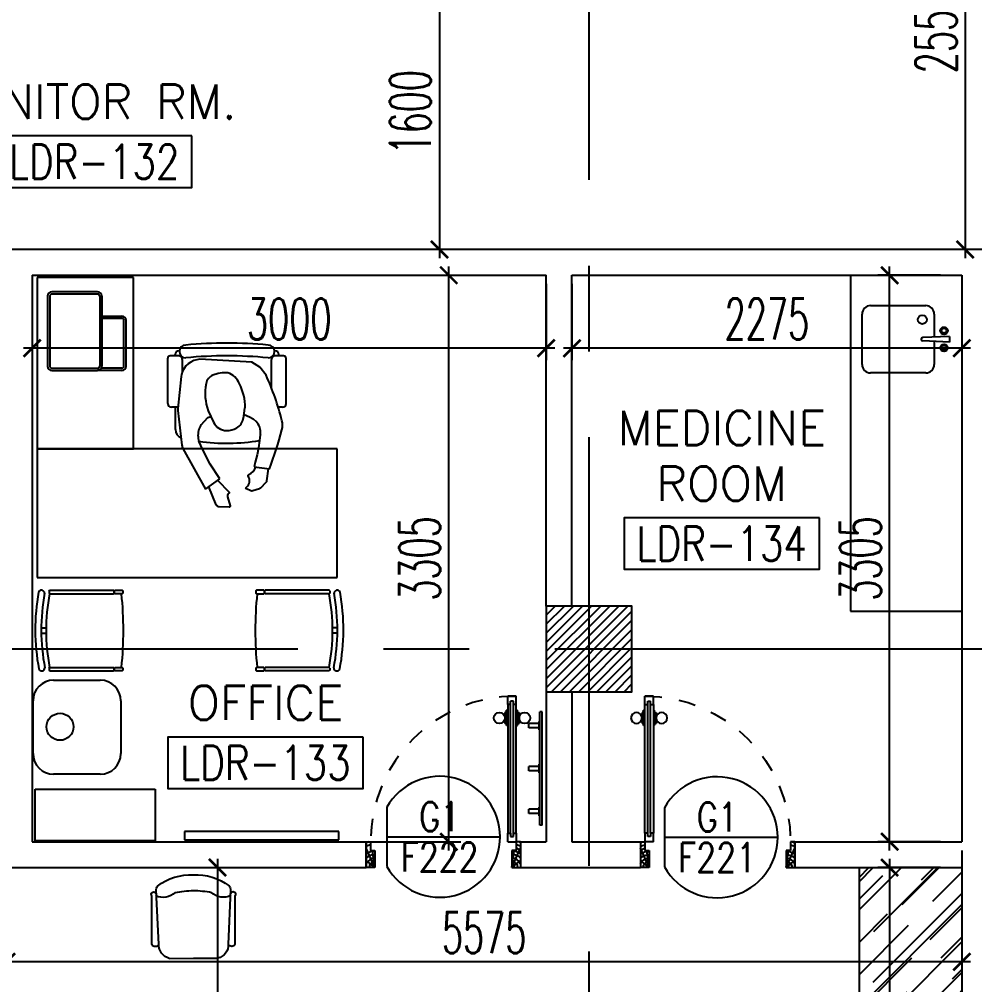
# Model space of a CAD drawing. Extents: x 275967.8 to 276060, y 57291.9 to 57371.4.
# Drawn here: x 275989.41 to 275994.99, y 57311.2 to 57316.84 of the extents above; entities that cross this region are included whole.
import ezdxf
from ezdxf.enums import TextEntityAlignment as Align

# ---------------------------------------------------------------- set-up
doc = ezdxf.new("R2010")
doc.units = 0
doc.header["$MEASUREMENT"] = 0
doc.header["$PDMODE"] = 34
doc.linetypes.add('CENTERX2', pattern=[4, 2.5, -0.5, 0.5, -0.5])
doc.linetypes.add('HIDDEN', pattern=[0.375, 0.25, -0.125])
doc.layers.get('0').update_dxf_attribs({"linetype": 'CONTINUOUS'})
doc.layers.get('DEFPOINTS').update_dxf_attribs({"linetype": 'CONTINUOUS'})
for name, color, linetype in [('AXES', 11, 'CENTERX2'), ('COL', 5, 'CONTINUOUS'), ('COUNTER', 7, 'CONTINUOUS'), ('DIM', 4, 'CONTINUOUS'), ('DOOR', 7, 'CONTINUOUS'), ('DOOR-CR', 2, 'CONTINUOUS'), ('DOOR-NO', 3, 'CONTINUOUS'), ('HAT', 8, 'CONTINUOUS'), ('ME-FIX', 3, 'CONTINUOUS'), ('NON-MEDICAL', 3, 'CONTINUOUS'), ('RM-BOX', 4, 'CONTINUOUS'), ('RM-NAME', 2, 'CONTINUOUS'), ('RM-NO', 2, 'CONTINUOUS'), ('WALL', 2, 'CONTINUOUS')]:
    doc.layers.add(name, color=color, linetype=linetype)
doc.styles.add('ROMANS', font='ROMANS.shx', dxfattribs={"width": 0.6})
doc.dimstyles.new('STANDARD in', dxfattribs={"dimtxt": 0.24, "dimasz": 0.1, "dimexe": 0.07, "dimexo": 0.05, "dimgap": 0.05, "dimtad": 1, "dimdec": 0, "dimlfac": 1000, "dimzin": 0, "dimdsep": 46, "dimtxsty": 'ROMANS', "dimblk": 'ARCHTICK', "dimcen": 0.05, "dimdle": 0.05, "dimclrd": 4, "dimclre": 4, "dimclrt": 2, "dimadec": 0, "dimazin": 0, "dimtfac": 1, "dimtdec": 0, "dimtmove": 2, "dimatfit": 3, "dimfxl": 0, "dimtolj": 1, "dimtzin": 0, "dimarcsym": 0})

# ---------------------------------------------------------------- blocks, each defined once
blk = doc.blocks.new('RM1')
at = {"layer": 'RM-BOX'}
blk.add_lwpolyline([(569.9, -200), (-569.9, -200), (-569.9, -500), (569.9, -500)], close=True, dxfattribs=at)
at = {"layer": 'RM-NAME', "style": 'ROMANS'}
for tag, p in [('ROOMNAME1', (0, 323.8)), ('ROOMNAME2', (0, 0))]:
    blk.add_attdef(tag, text='', height=200, dxfattribs=at).set_placement(p, align=Align.MIDDLE)
at = {"layer": 'RM-NO', "style": 'ROMANS', "width": 0.8}
blk.add_attdef('ROOMNO', text='', height=200, dxfattribs=at).set_placement((0, -350), align=Align.MIDDLE)
blk = doc.blocks.new('*X83')
at = {"color": 0}
for p, q in [((38539.2, 132672.8), (39016.1, 133149.7)), ((38539.2, 132725.8), (38963.1, 133149.7)), ((38539.2, 132778.9), (38910.1, 133149.7)), ((38539.2, 132831.9), (38857, 133149.7)), ((38539.2, 132884.9), (38804, 133149.7)), ((38539.2, 132938), (38751, 133149.7)), ((38539.2, 132991), (38697.9, 133149.7)), ((38539.2, 133044), (38644.9, 133149.7)), ((38539.2, 133097.1), (38591.9, 133149.7)), ((38569.2, 132649.7), (39039.2, 133119.8)), ((38622.2, 132649.7), (39039.2, 133066.7)), ((38675.2, 132649.7), (39039.2, 133013.7)), ((38728.3, 132649.7), (39039.2, 132960.7)), ((38781.3, 132649.7), (39039.2, 132907.6)), ((38834.3, 132649.7), (39039.2, 132854.6)), ((38887.4, 132649.7), (39039.2, 132801.6)), ((38940.4, 132649.7), (39039.2, 132748.5)), ((38993.4, 132649.7), (39039.2, 132695.5))]:
    blk.add_line(p, q, dxfattribs=at)
blk = doc.blocks.new('COL50')
at = {"layer": 'COL'}
blk.add_lwpolyline([(-250, 250), (-250, -250), (250, -250), (250, 250)], close=True, dxfattribs=at)
blk = doc.blocks.new('DD1')
at = {"layer": 'DOOR-CR'}
blk.add_line((-307.6, 0), (352.8, 0), dxfattribs=at)
blk.add_lwpolyline([(-307.6, -172.9, 3.820224), (-307.6, 172.9)], format="xyb", close=True, dxfattribs=at)
at = {"layer": 'DOOR-NO', "color": 255, "style": 'ROMANS', "width": 0.8}
for tag, p in [('G', (0, 183.5)), ('000', (0, -141.4))]:
    blk.add_attdef(tag, text='', height=204, dxfattribs=at).set_placement(p, align=Align.MIDDLE)
blk = doc.blocks.new('DOOR90')
at = {"layer": 'DOOR', "color": 0, "linetype": 'ByBlock'}
for p, q in [((-150, 0), (-150, -25)), ((-150, 0), (0, 0)), ((0, -50), (0, 0)), ((-1000, -25), (-1000, -75)), ((-1000, -75), (-1000, -25)), ((-950, -25), (-1000, -25)), ((-970, -42), (-970, -58)), ((-950, -42), (-970, -42)), ((-950, -25), (-950, -42)), ((-917.6, -25), (-917.6, -17.8)), ((-827.6, -17.8), (-917.6, -17.8)), ((-905, -17.8), (-905, -8.8)), ((-905, -8.8), (-840.2, -8.8)), ((-905, -17.8), (-840.2, -17.8)), ((-840.2, -17.8), (-840.2, -8.8)), ((-827.6, -25), (-827.6, -17.8)), ((-200, -42), (-200, -25)), ((-200, -25), (-150, -25)), ((-180, -42), (-200, -42)), ((-180, -58), (-180, -42)), ((-150, -75), (-150, -25)), ((-150, -25), (-100, -25)), ((-100, -25), (-100, -50)), ((-100, -50), (0, -50)), ((-950, -75), (-1000, -75)), ((-950, -58), (-970, -58)), ((-950, -58), (-950, -75)), ((-917.6, -75), (-917.6, -82.2)), ((-827.6, -82.2), (-917.6, -82.2)), ((-905, -82.2), (-905, -91.2)), ((-905, -82.2), (-840.2, -82.2)), ((-905, -91.2), (-840.2, -91.2)), ((-840.2, -82.2), (-840.2, -91.2)), ((-827.6, -75), (-827.6, -82.2)), ((-200, -75), (-200, -58)), ((-200, -58), (-180, -58)), ((-150, -75), (-200, -75)), ((-150, -900), (-150, -875)), ((-150, -875), (-100, -875)), ((0, -900), (-150, -900)), ((-150, -900), (0, -900)), ((-100, -850), (0, -850)), ((-100, -875), (-100, -850)), ((0, -850), (0, -900))]:
    blk.add_line(p, q, dxfattribs=at)
at = {"layer": 'DOOR', "color": 9, "linetype": 'ByBlock'}
for p, q in [((0, -50), (-113.7, 0)), ((0, -50), (-40.1, 0)), ((0, -50), (-100, -36.6)), ((0, -850), (-113.7, -900)), ((0, -850), (-100, -863.4)), ((0, -850), (-40.1, -900))]:
    blk.add_line(p, q, dxfattribs=at)
at = {"layer": 'DOOR', "linetype": 'ByBlock'}
for p, q in [((-200, -25), (-950, -25)), ((-200, -42), (-950, -42)), ((-200, -58), (-950, -58)), ((-950, -75), (-200, -75))]:
    blk.add_line(p, q, dxfattribs=at)
at = {"layer": 'DOOR', "color": 0, "linetype": 'ByBlock'}
for centre in [(-872.6, 23.5), (-872.6, -123.5)]:
    blk.add_circle(centre, 32.4, dxfattribs=at)
at = {"layer": 'DOOR', "color": 9, "linetype": 'ByBlock'}
for centre, radius, start, end in [((0, -50), 154.4, 161.1053, 166.2858), ((0, -50), 134.4, 158.1598, 169.28), ((0, -50), 94.4, 148.0182, 180), ((0, -50), 74.4, 137.7764, 180), ((0, -50), 114.4, 154.0838, 167.3774), ((0, -50), 54.4, 113.2074, 180), ((0, -50), 34.4, 90, 180), ((0, -50), 14.4, 90, 180), ((0, -850), 154.4, 193.7142, 198.8947), ((0, -850), 134.4, 190.72, 201.8402), ((0, -850), 94.4, 180, 211.9818), ((0, -850), 74.4, 180, 222.2236), ((0, -850), 54.4, 180, 246.7926), ((0, -850), 34.4, 180, 270), ((0, -850), 14.4, 180, 270)]:
    blk.add_arc(centre, radius, start, end, dxfattribs=at)
at = {"layer": 'DOOR', "linetype": 'HIDDEN', "ltscale": 0.5}
blk.add_arc((-150, -25), 850, 180, 270, dxfattribs=at)
blk = doc.blocks.new('_ARCHTICK')
at = {"color": 0, "linetype": 'ByBlock', "const_width": 0.15}
blk.add_lwpolyline([(-0.5, -0.5), (0.5, 0.5)], dxfattribs=at)
blk = doc.blocks.new('*D322')
at = {"layer": 'DEFPOINTS', "color": 0, "linetype": 'ByBlock', "ltscale": 0.3}
for p in [(275992.6355, 57315.3429), (275994.9105, 57315.3429), (275992.6355, 57314.9172)]:
    blk.add_point(p, dxfattribs=at)
at = {"layer": 'DIM', "color": 4, "linetype": 'ByBlock', "lineweight": -2, "ltscale": 0.3}
for p, q in [((275992.6355, 57315.2929), (275992.6355, 57314.8472)), ((275994.9105, 57315.2929), (275994.9105, 57314.8472)), ((275994.9605, 57314.9172), (275992.5855, 57314.9172))]:
    blk.add_line(p, q, dxfattribs=at)
at = {"layer": 'DIM', "color": 4, "linetype": 'ByBlock', "lineweight": -2, "ltscale": 0.3, "xscale": 0.1, "yscale": 0.1, "zscale": 0.1, "rotation": 180}
blk.add_blockref('_ARCHTICK', (275992.6355, 57314.9172), dxfattribs=at)
at = {"layer": 'DIM', "color": 4, "linetype": 'ByBlock', "lineweight": -2, "ltscale": 0.3, "xscale": 0.1, "yscale": 0.1, "zscale": 0.1}
blk.add_blockref('_ARCHTICK', (275994.9105, 57314.9172), dxfattribs=at)
at = {"layer": 'DIM', "color": 2, "linetype": 'ByBlock', "ltscale": 0.3, "insert": (275993.773, 57315.0872), "char_height": 0.24, "attachment_point": 5, "style": 'ROMANS'}
blk.add_mtext('\\A1;2275', dxfattribs=at)
blk = doc.blocks.new('*D321')
at = {"layer": 'DEFPOINTS', "color": 0, "linetype": 'ByBlock', "ltscale": 0.3}
for p in [(275994.4893, 57315.3429), (275994.8368, 57315.3429), (275994.8368, 57312.0379)]:
    blk.add_point(p, dxfattribs=at)
at = {"layer": 'DIM', "color": 4, "linetype": 'ByBlock', "lineweight": -2, "ltscale": 0.3}
for p, q in [((275994.4893, 57311.9879), (275994.4893, 57315.3929)), ((275994.7868, 57315.3429), (275994.4193, 57315.3429)), ((275994.7868, 57312.0379), (275994.4193, 57312.0379))]:
    blk.add_line(p, q, dxfattribs=at)
at = {"layer": 'DIM', "color": 4, "linetype": 'ByBlock', "lineweight": -2, "ltscale": 0.3, "xscale": 0.1, "yscale": 0.1, "zscale": 0.1}
for p, rotation in [((275994.4893, 57315.3429), 90), ((275994.4893, 57312.0379), 270)]:
    blk.add_blockref('_ARCHTICK', p, dxfattribs=dict(at, rotation=rotation))
at = {"layer": 'DIM', "color": 2, "linetype": 'ByBlock', "ltscale": 0.3, "insert": (275994.3193, 57313.6904), "char_height": 0.24, "attachment_point": 5, "rotation": 90, "style": 'ROMANS'}
blk.add_mtext('\\A1;3305', dxfattribs=at)
blk = doc.blocks.new('*D320')
at = {"layer": 'DEFPOINTS', "color": 0, "linetype": 'ByBlock', "ltscale": 0.3}
for p in [(275994.8368, 57311.8879), (275994.4893, 57308.8129), (275994.8368, 57308.8129)]:
    blk.add_point(p, dxfattribs=at)
at = {"layer": 'DIM', "color": 4, "linetype": 'ByBlock', "lineweight": -2, "ltscale": 0.3}
for p, q in [((275994.7868, 57311.8879), (275994.4193, 57311.8879)), ((275994.4893, 57311.9379), (275994.4893, 57308.7629)), ((275994.7868, 57308.8129), (275994.4193, 57308.8129))]:
    blk.add_line(p, q, dxfattribs=at)
at = {"layer": 'DIM', "color": 4, "linetype": 'ByBlock', "lineweight": -2, "ltscale": 0.3, "xscale": 0.1, "yscale": 0.1, "zscale": 0.1}
for p, rotation in [((275994.4893, 57311.8879), 90), ((275994.4893, 57308.8129), 270)]:
    blk.add_blockref('_ARCHTICK', p, dxfattribs=dict(at, rotation=rotation))
at = {"layer": 'DIM', "color": 2, "linetype": 'ByBlock', "ltscale": 0.3, "insert": (275994.3193, 57310.3504), "char_height": 0.24, "attachment_point": 5, "rotation": 90, "style": 'ROMANS'}
blk.add_mtext('\\A1;3075', dxfattribs=at)
blk = doc.blocks.new('*D319')
at = {"layer": 'DEFPOINTS', "color": 0, "linetype": 'ByBlock', "ltscale": 0.3}
for p in [(275989.4855, 57315.3429), (275992.4855, 57315.3429), (275989.4855, 57314.9172)]:
    blk.add_point(p, dxfattribs=at)
at = {"layer": 'DIM', "color": 4, "linetype": 'ByBlock', "lineweight": -2, "ltscale": 0.3}
for p, q in [((275989.4855, 57315.2929), (275989.4855, 57314.8472)), ((275992.4855, 57315.2929), (275992.4855, 57314.8472)), ((275992.5355, 57314.9172), (275989.4355, 57314.9172))]:
    blk.add_line(p, q, dxfattribs=at)
at = {"layer": 'DIM', "color": 4, "linetype": 'ByBlock', "lineweight": -2, "ltscale": 0.3, "xscale": 0.1, "yscale": 0.1, "zscale": 0.1, "rotation": 180}
blk.add_blockref('_ARCHTICK', (275989.4855, 57314.9172), dxfattribs=at)
at = {"layer": 'DIM', "color": 4, "linetype": 'ByBlock', "lineweight": -2, "ltscale": 0.3, "xscale": 0.1, "yscale": 0.1, "zscale": 0.1}
blk.add_blockref('_ARCHTICK', (275992.4855, 57314.9172), dxfattribs=at)
at = {"layer": 'DIM', "color": 2, "linetype": 'ByBlock', "ltscale": 0.3, "insert": (275990.9855, 57315.0872), "char_height": 0.24, "attachment_point": 5, "style": 'ROMANS'}
blk.add_mtext('\\A1;3000', dxfattribs=at)
blk = doc.blocks.new('*D318')
at = {"layer": 'DEFPOINTS', "color": 0, "linetype": 'ByBlock', "ltscale": 0.3}
for p in [(275991.471, 57315.3429), (275991.9164, 57315.3429), (275991.3446, 57312.0379)]:
    blk.add_point(p, dxfattribs=at)
at = {"layer": 'DIM', "color": 4, "linetype": 'ByBlock', "lineweight": -2, "ltscale": 0.3}
for p, q in [((275991.9164, 57311.9879), (275991.9164, 57315.3929)), ((275991.521, 57315.3429), (275991.9864, 57315.3429)), ((275991.3946, 57312.0379), (275991.9864, 57312.0379))]:
    blk.add_line(p, q, dxfattribs=at)
at = {"layer": 'DIM', "color": 4, "linetype": 'ByBlock', "lineweight": -2, "ltscale": 0.3, "xscale": 0.1, "yscale": 0.1, "zscale": 0.1}
for p, rotation in [((275991.9164, 57315.3429), 90), ((275991.9164, 57312.0379), 270)]:
    blk.add_blockref('_ARCHTICK', p, dxfattribs=dict(at, rotation=rotation))
at = {"layer": 'DIM', "color": 2, "linetype": 'ByBlock', "ltscale": 0.3, "insert": (275991.7464, 57313.6904), "char_height": 0.24, "attachment_point": 5, "rotation": 90, "style": 'ROMANS'}
blk.add_mtext('\\A1;3305', dxfattribs=at)
blk = doc.blocks.new('*D314')
at = {"layer": 'DEFPOINTS', "color": 0, "linetype": 'ByBlock', "ltscale": 0.3}
for p in [(275989.3355, 57312.0366), (275994.9105, 57312.0366), (275989.3355, 57311.3379)]:
    blk.add_point(p, dxfattribs=at)
at = {"layer": 'DIM', "color": 4, "linetype": 'ByBlock', "lineweight": -2, "ltscale": 0.3}
for p, q in [((275989.3355, 57311.9866), (275989.3355, 57311.2679)), ((275994.9105, 57311.9866), (275994.9105, 57311.2679)), ((275994.9605, 57311.3379), (275989.2855, 57311.3379))]:
    blk.add_line(p, q, dxfattribs=at)
at = {"layer": 'DIM', "color": 4, "linetype": 'ByBlock', "lineweight": -2, "ltscale": 0.3, "xscale": 0.1, "yscale": 0.1, "zscale": 0.1, "rotation": 180}
blk.add_blockref('_ARCHTICK', (275989.3355, 57311.3379), dxfattribs=at)
at = {"layer": 'DIM', "color": 4, "linetype": 'ByBlock', "lineweight": -2, "ltscale": 0.3, "xscale": 0.1, "yscale": 0.1, "zscale": 0.1}
blk.add_blockref('_ARCHTICK', (275994.9105, 57311.3379), dxfattribs=at)
at = {"layer": 'DIM', "color": 2, "linetype": 'ByBlock', "ltscale": 0.3, "insert": (275992.123, 57311.5079), "char_height": 0.24, "attachment_point": 5, "style": 'ROMANS'}
blk.add_mtext('\\A1;5575', dxfattribs=at)
blk = doc.blocks.new('*D288')
at = {"layer": 'DEFPOINTS', "color": 0, "linetype": 'ByBlock', "ltscale": 0.3}
for p in [(275992.1105, 57317.0929), (275991.8625, 57315.4929), (275992.1105, 57315.4929)]:
    blk.add_point(p, dxfattribs=at)
at = {"layer": 'DIM', "color": 4, "linetype": 'ByBlock', "lineweight": -2, "ltscale": 0.3}
for p, q in [((275991.8625, 57317.1429), (275991.8625, 57315.4429)), ((275992.0605, 57317.0929), (275991.7925, 57317.0929)), ((275992.0605, 57315.4929), (275991.7925, 57315.4929))]:
    blk.add_line(p, q, dxfattribs=at)
at = {"layer": 'DIM', "color": 4, "linetype": 'ByBlock', "lineweight": -2, "ltscale": 0.3, "xscale": 0.1, "yscale": 0.1, "zscale": 0.1}
for p, rotation in [((275991.8625, 57317.0929), 90), ((275991.8625, 57315.4929), 270)]:
    blk.add_blockref('_ARCHTICK', p, dxfattribs=dict(at, rotation=rotation))
at = {"layer": 'DIM', "color": 2, "linetype": 'ByBlock', "ltscale": 0.3, "insert": (275991.6925, 57316.2929), "char_height": 0.24, "attachment_point": 5, "rotation": 90, "style": 'ROMANS'}
blk.add_mtext('\\A1;1600', dxfattribs=at)
blk = doc.blocks.new('*D774')
at = {"layer": 'DEFPOINTS', "color": 0, "linetype": 'ByBlock', "ltscale": 0.3}
for p in [(275990.2046, 57311.8879), (275990.3903, 57308.8129), (275990.5672, 57308.8129)]:
    blk.add_point(p, dxfattribs=at)
at = {"layer": 'DIM', "color": 4, "linetype": 'ByBlock', "lineweight": -2, "ltscale": 0.3}
for p, q in [((275990.2546, 57311.8879), (275990.6372, 57311.8879)), ((275990.5672, 57311.9379), (275990.5672, 57308.7629)), ((275990.4403, 57308.8129), (275990.6372, 57308.8129))]:
    blk.add_line(p, q, dxfattribs=at)
at = {"layer": 'DIM', "color": 4, "linetype": 'ByBlock', "lineweight": -2, "ltscale": 0.3, "xscale": 0.1, "yscale": 0.1, "zscale": 0.1}
for p, rotation in [((275990.5672, 57311.8879), 90), ((275990.5672, 57308.8129), 270)]:
    blk.add_blockref('_ARCHTICK', p, dxfattribs=dict(at, rotation=rotation))
at = {"layer": 'DIM', "color": 2, "linetype": 'ByBlock', "ltscale": 0.3, "insert": (275990.3972, 57310.3504), "char_height": 0.24, "attachment_point": 5, "rotation": 90, "style": 'ROMANS'}
blk.add_mtext('\\A1;3075', dxfattribs=at)
blk = doc.blocks.new('*D781')
at = {"layer": 'DEFPOINTS', "color": 0, "linetype": 'ByBlock', "ltscale": 0.3}
for p in [(275995.1784, 57318.0429), (275994.9303, 57315.4929), (275995.1784, 57315.4929)]:
    blk.add_point(p, dxfattribs=at)
at = {"layer": 'DIM', "color": 4, "linetype": 'ByBlock', "lineweight": -2, "ltscale": 0.3}
for p, q in [((275994.9303, 57318.0929), (275994.9303, 57315.4429)), ((275995.1284, 57318.0429), (275994.8603, 57318.0429)), ((275995.1284, 57315.4929), (275994.8603, 57315.4929))]:
    blk.add_line(p, q, dxfattribs=at)
at = {"layer": 'DIM', "color": 4, "linetype": 'ByBlock', "lineweight": -2, "ltscale": 0.3, "xscale": 0.1, "yscale": 0.1, "zscale": 0.1}
for p, rotation in [((275994.9303, 57318.0429), 90), ((275994.9303, 57315.4929), 270)]:
    blk.add_blockref('_ARCHTICK', p, dxfattribs=dict(at, rotation=rotation))
at = {"layer": 'DIM', "color": 2, "linetype": 'ByBlock', "ltscale": 0.3, "insert": (275994.7603, 57316.7679), "char_height": 0.24, "attachment_point": 5, "rotation": 90, "style": 'ROMANS'}
blk.add_mtext('\\A1;2550', dxfattribs=at)

msp = doc.modelspace()

# ---------------------------------------------------------------- hatches: boundary and pattern name
at = {"layer": 'COUNTER', "linetype": 'ByBlock'}
h = msp.add_hatch(dxfattribs=at)
h.set_pattern_fill('AR-RROOF', color=11, scale=0.2, angle=45, style=0)
h.set_pattern_definition([(45, (275953.94628, 57180.2632), (0.16970563, 0.45254834), [3, -0.4, 1, -0.2]), (45, (275954.06366, 57180.522), (-0.32951176, 0.04666905), [0.6, -0.066, 1.2, -0.15]), (45, (275953.89678, 57180.45411), (0.64063874, 0.83014336), [1.6, -0.28, 0.8, -0.2])])
h.paths.add_polyline_path([(275989.3355, 57309.4129), (275989.9355, 57308.8129), (275993.1105, 57308.8129), (275993.1105, 57309.4129), (275990.184, 57309.4129), (275989.9355, 57309.6615), (275989.9355, 57310.6879), (275989.3355, 57310.6879)])
h.paths.add_polyline_path([(275994.9105, 57311.8879), (275994.3105, 57311.8879), (275994.3105, 57308.8129), (275994.9105, 57308.8129)])

# ---------------------------------------------------------------- linework, layer by layer
at = {"layer": 'AXES'}
for p, q in [((275992.7355, 57291.8986), (275992.7355, 57370.7113)), ((275968.5355, 57313.1629), (276036.5755, 57313.1629))]:
    msp.add_line(p, q, dxfattribs=at)
at = {"layer": 'COUNTER', "linetype": 'ByBlock'}
msp.add_line((275994.3105, 57311.8879), (275994.3105, 57308.8129), dxfattribs=at)
at = {"layer": 'ME-FIX'}
for p, q in [((275994.2605, 57315.3429), (275994.2605, 57313.3832)), ((275994.3784, 57315.1657), (275994.6995, 57315.1657)), ((275994.3285, 57314.8229), (275994.3285, 57315.1159)), ((275994.7493, 57315.1159), (275994.7493, 57314.9794)), ((275994.8375, 57314.9854), (275994.6823, 57314.9794)), ((275994.8375, 57314.9854), (275994.8375, 57314.9534)), ((275994.8375, 57314.9534), (275994.6823, 57314.9594)), ((275994.7493, 57314.9594), (275994.7493, 57314.8229)), ((275994.6995, 57314.7731), (275994.3784, 57314.7731)), ((275994.2605, 57313.3832), (275994.9105, 57313.3832))]:
    msp.add_line(p, q, dxfattribs=at)
for centre, radius in [((275994.6799, 57315.0839), 0.0255), ((275994.8065, 57315.0192), 0.0217), ((275994.8065, 57315.0192), 0.014), ((275994.8065, 57314.9196), 0.0217), ((275994.8065, 57314.9196), 0.014)]:
    msp.add_circle(centre, radius, dxfattribs=at)
for centre, radius, start, end in [((275994.3784, 57315.1159), 0.0499, 90, 180), ((275994.6995, 57315.1159), 0.0499, 0, 90), ((275994.6823, 57314.9694), 0.00997, 90, 270), ((275994.3784, 57314.8229), 0.0499, 180, 270), ((275994.6995, 57314.8229), 0.0499, 270, 0)]:
    msp.add_arc(centre, radius, start, end, dxfattribs=at)
at = {"layer": 'NON-MEDICAL'}
for p, q in [((275990.077, 57315.3294), (275989.5145, 57315.3294)), ((275989.5145, 57315.3294), (275989.5145, 57314.3294)), ((275990.077, 57314.3294), (275990.077, 57315.3294)), ((275989.5758, 57315.2202), (275989.5758, 57314.8127)), ((275989.5758, 57315.2202), (275989.5758, 57314.8127)), ((275989.5883, 57315.2202), (275989.5883, 57314.8127)), ((275989.5883, 57315.2202), (275989.5883, 57314.8127)), ((275989.867, 57315.2452), (275989.6008, 57315.2452)), ((275989.867, 57315.2452), (275989.6008, 57315.2452)), ((275989.867, 57315.2327), (275989.6008, 57315.2327)), ((275989.867, 57315.2327), (275989.6008, 57315.2327)), ((275989.8795, 57315.2202), (275989.8795, 57314.8127)), ((275989.8795, 57315.2202), (275989.8795, 57314.8127)), ((275989.892, 57315.2202), (275989.892, 57314.8127)), ((275989.892, 57315.2202), (275989.892, 57314.8127)), ((275989.892, 57315.104), (275990.0083, 57315.104)), ((275989.892, 57315.104), (275990.0083, 57315.104)), ((275989.892, 57315.0915), (275990.0083, 57315.0915)), ((275989.892, 57315.0915), (275990.0083, 57315.0915)), ((275990.0208, 57314.8127), (275990.0208, 57315.079)), ((275990.0208, 57314.8127), (275990.0208, 57315.079)), ((275990.0333, 57314.8127), (275990.0333, 57315.079)), ((275990.0333, 57314.8127), (275990.0333, 57315.079)), ((275990.3407, 57314.8728), (275990.2914, 57314.8728)), ((275990.3194, 57314.8728), (275990.3194, 57314.8806)), ((275990.3448, 57314.9024), (275990.3412, 57314.9024)), ((275990.9032, 57314.9024), (275990.8996, 57314.9024)), ((275990.953, 57314.8728), (275990.9036, 57314.8728)), ((275990.925, 57314.8728), (275990.925, 57314.8806)), ((275990.2769, 57314.5942), (275990.2769, 57314.8583)), ((275990.3619, 57314.78), (275990.3619, 57314.8517)), ((275990.7669, 57314.8359), (275990.4649, 57314.8524)), ((275990.8145, 57314.8061), (275990.7669, 57314.8359)), ((275990.8825, 57314.684), (275990.8825, 57314.8517)), ((275990.9675, 57314.5942), (275990.9675, 57314.8583)), ((275989.6008, 57314.8002), (275989.867, 57314.8002)), ((275989.6008, 57314.8002), (275989.867, 57314.8002)), ((275989.6008, 57314.7877), (275989.867, 57314.7877)), ((275989.6008, 57314.7877), (275989.867, 57314.7877)), ((275990.0083, 57314.7877), (275989.867, 57314.7877)), ((275990.0083, 57314.7877), (275989.867, 57314.7877)), ((275990.0083, 57314.8002), (275989.8887, 57314.8002)), ((275990.0083, 57314.8002), (275989.8887, 57314.8002)), ((275990.3567, 57314.7648), (275990.3552, 57314.7528)), ((275990.8506, 57314.7601), (275990.8145, 57314.8061)), ((275990.3552, 57314.7528), (275990.336, 57314.5661)), ((275990.3367, 57314.573), (275990.2981, 57314.573)), ((275990.3214, 57314.4426), (275990.3214, 57314.573)), ((275990.3361, 57314.5546), (275990.3595, 57314.3515)), ((275990.9462, 57314.573), (275990.9213, 57314.573)), ((275990.4725, 57314.4707), (275990.5107, 57314.5121)), ((275990.5107, 57314.5121), (275990.5284, 57314.5179)), ((275990.7224, 57314.5311), (275990.7543, 57314.5167)), ((275990.7543, 57314.5167), (275990.775, 57314.506)), ((275990.775, 57314.506), (275990.7919, 57314.4899)), ((275990.4539, 57314.4047), (275990.459, 57314.4419)), ((275990.4818, 57314.3236), (275990.4582, 57314.3755)), ((275990.813, 57314.379), (275990.8062, 57314.3353)), ((275990.8169, 57314.4128), (275990.813, 57314.379)), ((275990.8172, 57314.4152), (275990.8169, 57314.4128)), ((275991.2645, 57314.3294), (275989.5145, 57314.3294)), ((275989.5145, 57314.3294), (275990.077, 57314.3294)), ((275989.5145, 57314.3294), (275989.5145, 57313.5794)), ((275989.5145, 57314.3294), (275989.5145, 57313.5794)), ((275990.3657, 57314.3319), (275990.4966, 57314.0943)), ((275990.5241, 57314.2408), (275990.4818, 57314.3236)), ((275990.8062, 57314.3353), (275990.7985, 57314.2962)), ((275991.2645, 57313.5794), (275991.2645, 57314.3294)), ((275990.7871, 57314.2517), (275990.7802, 57314.2254)), ((275990.7985, 57314.2962), (275990.7871, 57314.2517)), ((275990.5809, 57314.1557), (275990.5241, 57314.2408)), ((275990.7802, 57314.2254), (275990.8696, 57314.2135)), ((275990.4966, 57314.0943), (275990.5809, 57314.1557)), ((275989.5145, 57313.5794), (275991.2645, 57313.5794)), ((275989.5838, 57313.5017), (275989.587, 57313.5049)), ((275989.5838, 57313.5017), (275989.5838, 57313.4882)), ((275989.5838, 57313.4882), (275989.587, 57313.4849)), ((275989.587, 57313.5049), (275989.9605, 57313.5049)), ((275989.587, 57313.4849), (275989.9605, 57313.4849)), ((275989.9638, 57313.5017), (275989.9605, 57313.5049)), ((275989.9605, 57313.4849), (275989.9638, 57313.4882)), ((275989.9638, 57313.5017), (275989.9638, 57313.4882)), ((275990.8416, 57313.5017), (275990.8448, 57313.5049)), ((275990.8416, 57313.5017), (275990.8416, 57313.4882)), ((275990.8448, 57313.4849), (275990.8416, 57313.4882)), ((275991.2183, 57313.5049), (275990.8448, 57313.5049)), ((275991.2183, 57313.4849), (275990.8448, 57313.4849)), ((275991.2216, 57313.5017), (275991.2183, 57313.5049)), ((275991.2216, 57313.4882), (275991.2183, 57313.4849)), ((275991.2216, 57313.5017), (275991.2216, 57313.4882)), ((275989.5385, 57313.2856), (275989.5666, 57313.2856)), ((275989.5385, 57313.2551), (275989.5666, 57313.2551)), ((275991.2668, 57313.2856), (275991.2387, 57313.2856)), ((275991.2668, 57313.2551), (275991.2387, 57313.2551)), ((275989.5838, 57313.0517), (275989.587, 57313.0549)), ((275989.5838, 57313.0517), (275989.5838, 57313.0382)), ((275989.5838, 57313.0382), (275989.587, 57313.0349)), ((275989.587, 57313.0549), (275989.9605, 57313.0549)), ((275989.587, 57313.0349), (275989.9605, 57313.0349)), ((275989.9638, 57313.0517), (275989.9605, 57313.0549)), ((275989.9605, 57313.0349), (275989.9638, 57313.0382)), ((275989.9638, 57313.0517), (275989.9638, 57313.0382)), ((275990.8416, 57313.0517), (275990.8448, 57313.0549)), ((275990.8416, 57313.0517), (275990.8416, 57313.0382)), ((275990.8448, 57313.0349), (275990.8416, 57313.0382)), ((275991.2183, 57313.0549), (275990.8448, 57313.0549)), ((275991.2183, 57313.0349), (275990.8448, 57313.0349)), ((275991.2216, 57313.0517), (275991.2183, 57313.0549)), ((275991.2216, 57313.0382), (275991.2183, 57313.0349)), ((275991.2216, 57313.0517), (275991.2216, 57313.0382)), ((275989.611, 57312.9805), (275989.8826, 57312.9805)), ((275989.4908, 57312.5522), (275989.4908, 57312.8602)), ((275990.0029, 57312.8602), (275990.0029, 57312.5522)), ((275992.4482, 57312.1351), (275992.4482, 57312.7955)), ((275992.4609, 57312.7955), (275992.4482, 57312.7955)), ((275992.4609, 57312.1351), (275992.4609, 57312.7955)), ((275992.4432, 57312.6903), (275992.4432, 57312.7403)), ((275992.4482, 57312.7403), (275992.4432, 57312.7403)), ((275992.4432, 57312.728), (275992.3847, 57312.728)), ((275992.3847, 57312.7026), (275992.3847, 57312.728)), ((275992.4432, 57312.7026), (275992.3847, 57312.7026)), ((275992.4482, 57312.6903), (275992.4432, 57312.6903)), ((275992.4432, 57312.478), (275992.3847, 57312.478)), ((275992.3847, 57312.4526), (275992.3847, 57312.478)), ((275992.4432, 57312.4526), (275992.3847, 57312.4526)), ((275992.4432, 57312.4403), (275992.4432, 57312.4903)), ((275992.4482, 57312.4903), (275992.4432, 57312.4903)), ((275989.8826, 57312.4319), (275989.611, 57312.4319)), ((275992.4482, 57312.4403), (275992.4432, 57312.4403)), ((275989.5039, 57312.3445), (275990.2039, 57312.3445)), ((275989.5039, 57312.0445), (275989.5039, 57312.3445)), ((275990.2039, 57312.3445), (275990.2039, 57312.0445)), ((275992.4432, 57312.228), (275992.3847, 57312.228)), ((275992.3847, 57312.2026), (275992.3847, 57312.228)), ((275992.4432, 57312.1903), (275992.4432, 57312.2403)), ((275992.4482, 57312.2403), (275992.4432, 57312.2403)), ((275992.4432, 57312.2026), (275992.3847, 57312.2026)), ((275992.4482, 57312.1903), (275992.4432, 57312.1903)), ((275992.4609, 57312.1351), (275992.4482, 57312.1351)), ((275991.2742, 57312.0985), (275990.3742, 57312.0985)), ((275990.3742, 57312.0985), (275990.3742, 57312.0485)), ((275991.2742, 57312.0485), (275991.2742, 57312.0985)), ((275990.2039, 57312.0445), (275989.5039, 57312.0445)), ((275990.3742, 57312.0485), (275991.2742, 57312.0485))]:
    msp.add_line(p, q, dxfattribs=at)
at = {"layer": 'NON-MEDICAL', "extrusion": (0, 0, -1)}
for p, q in [((275990.1842, 57311.4388), (275990.1832, 57311.7225)), ((275990.2247, 57311.4389), (275990.209, 57311.7537)), ((275990.6437, 57311.7552), (275990.6301, 57311.4403)), ((275990.6706, 57311.4404), (275990.6697, 57311.7242)), ((275990.2858, 57311.358), (275990.4277, 57311.3585)), ((275990.4277, 57311.3585), (275990.5696, 57311.359))]:
    msp.add_line(p, q, dxfattribs=at)
at = {"layer": 'NON-MEDICAL'}
for points in [[(275990.7277, 57314.569, 0.128062), (275990.6946, 57314.7101, 0.215717), (275990.627, 57314.7744), (275990.5941, 57314.7736), (275990.5711, 57314.7698), (275990.5396, 57314.7598, 0.242433), (275990.5006, 57314.7107, 0.136513), (275990.513, 57314.552), (275990.5439, 57314.486, 0.297129), (275990.6193, 57314.4368, 0.138986), (275990.6792, 57314.4524, 0.105167), (275990.705, 57314.4753), (275990.7158, 57314.4961), (275990.7211, 57314.5206), (275990.7272, 57314.5689)], [(275990.8624, 57314.2143), (275990.8538, 57314.1431, -0.166504), (275990.8493, 57314.1338), (275990.8174, 57314.1017, -0.116666), (275990.8112, 57314.0978), (275990.7733, 57314.085, -0.181583), (275990.7621, 57314.0853), (275990.7363, 57314.096, -0.566275), (275990.735, 57314.105, 0.372711), (275990.7465, 57314.1725, -0.458371), (275990.749, 57314.1801, 0.210622), (275990.7907, 57314.224)], [(275990.5686, 57314.1464), (275990.634, 57314.0797, -0.445833), (275990.6335, 57314.0706), (275990.6317, 57314.0692, 0.30427), (275990.6254, 57314.0497), (275990.6405, 57313.9974, -0.509983), (275990.6344, 57313.9895), (275990.5761, 57313.9916, -0.292523), (275990.5598, 57314.0029), (275990.5157, 57314.1079)]]:
    msp.add_lwpolyline(points, format="xyb", dxfattribs=at)
for points in [[(275989.967, 57313.5049), (275990.0105, 57313.5049), (275990.0138, 57313.5017), (275990.0138, 57313.4882), (275990.0105, 57313.4849), (275989.967, 57313.4849), (275989.9638, 57313.4882), (275989.9638, 57313.5017)], [(275990.8383, 57313.5049), (275990.7948, 57313.5049), (275990.7916, 57313.5017), (275990.7916, 57313.4882), (275990.7948, 57313.4849), (275990.8383, 57313.4849), (275990.8416, 57313.4882), (275990.8416, 57313.5017)], [(275989.967, 57313.0549), (275990.0105, 57313.0549), (275990.0138, 57313.0517), (275990.0138, 57313.0382), (275990.0105, 57313.0349), (275989.967, 57313.0349), (275989.9638, 57313.0382), (275989.9638, 57313.0517)], [(275990.8383, 57313.0549), (275990.7948, 57313.0549), (275990.7916, 57313.0517), (275990.7916, 57313.0382), (275990.7948, 57313.0349), (275990.8383, 57313.0349), (275990.8416, 57313.0382), (275990.8416, 57313.0517)]]:
    msp.add_lwpolyline(points, close=True, dxfattribs=at)
msp.add_circle((275989.6484, 57312.7088), 0.0787, dxfattribs=at)
for centre, radius, start, end in [((275989.6008, 57315.2202), 0.025, 90, 180), ((275989.6008, 57315.2202), 0.025, 90, 180), ((275989.6008, 57315.2202), 0.0125, 90, 180), ((275989.6008, 57315.2202), 0.0125, 90, 180), ((275989.867, 57315.2202), 0.025, 0, 90), ((275989.867, 57315.2202), 0.025, 0, 90), ((275989.867, 57315.2202), 0.0125, 0, 90), ((275989.867, 57315.2202), 0.0125, 0, 90), ((275990.0083, 57315.079), 0.025, 0, 90), ((275990.0083, 57315.079), 0.025, 0, 90), ((275990.0083, 57315.079), 0.0125, 0, 90), ((275990.0083, 57315.079), 0.0125, 0, 90), ((275990.3819, 57314.8981), 0.0374, 90, 270), ((275990.6222, 57312.4639), 2.4833, 84.4479, 95.5521), ((275990.8624, 57314.8981), 0.0374, 270, 90), ((275990.2914, 57314.8583), 0.0145, 90, 180), ((275990.3412, 57314.8806), 0.0218, 90, 180), ((275990.3407, 57314.8517), 0.0211, 0, 90), ((275990.6222, 57312.4636), 2.4092, 84.2765, 95.7235), ((275990.9036, 57314.8517), 0.0211, 90, 180), ((275990.9032, 57314.8806), 0.0218, 0, 90), ((275990.953, 57314.8583), 0.0145, 0, 90), ((275990.4704, 57314.7349), 0.1176, 92.6749, 165.2934), ((275989.6008, 57314.8127), 0.025, 180, 270), ((275989.6008, 57314.8127), 0.025, 180, 270), ((275989.6008, 57314.8127), 0.0125, 180, 270), ((275989.6008, 57314.8127), 0.0125, 180, 270), ((275989.867, 57314.8127), 0.025, 270, 0), ((275989.867, 57314.8127), 0.025, 270, 0), ((275989.867, 57314.8127), 0.0125, 270, 0), ((275989.867, 57314.8127), 0.0125, 270, 0), ((275990.0083, 57314.8127), 0.0125, 270, 0), ((275990.0083, 57314.8127), 0.0125, 270, 0), ((275990.0083, 57314.8127), 0.025, 270, 0), ((275990.0083, 57314.8127), 0.025, 270, 0), ((275989.3713, 57314.0942), 1.6223, 14.2923, 24.2344), ((275990.2981, 57314.5942), 0.0213, 180, 270), ((275990.9462, 57314.5942), 0.0213, 270, 0), ((275990.3889, 57314.5606), 0.0531, 174.13, 186.5666), ((275990.7333, 57314.4284), 0.085, 351.0713, 46.3762), ((275990.8404, 57314.4684), 0.1063, 345.057, 14.2923), ((275990.3737, 57314.4426), 0.0523, 180, 248.5912), ((275990.5116, 57314.4347), 0.0531, 137.3813, 172.245), ((275988.6835, 57315.0441), 2.3386, 339.1975, 345.057), ((275990.5066, 57314.3975), 0.0531, 172.245, 204.4377), ((275990.6222, 57315.4991), 1.1363, 261.724, 279.6686), ((275990.4122, 57314.3576), 0.0531, 186.5666, 208.8411), ((275990.7165, 57313.2746), 1.2133, 169.5771, 190.848), ((275989.5398, 57313.4873), 0.018, 359.4431, 157.6466), ((275990.7166, 57313.2746), 1.178, 169.5839, 190.8292), ((275990.7104, 57313.2699), 1.1438, 169.1657, 190.8343), ((275987.8262, 57313.2699), 2.1916, 354.37, 5.63), ((275992.9791, 57313.2699), 2.1916, 174.37, 185.63), ((275990.0949, 57313.2699), 1.1438, 349.1657, 10.8343), ((275990.0888, 57313.2746), 1.178, 349.1708, 10.4161), ((275991.2655, 57313.4873), 0.018, 22.3534, 180.5569), ((275990.0888, 57313.2746), 1.2133, 349.152, 10.4229), ((275989.5415, 57313.0531), 0.018, 202.3534, 0.5569), ((275991.2638, 57313.0531), 0.018, 179.4431, 337.6466), ((275989.611, 57312.8602), 0.1203, 90, 180), ((275989.8826, 57312.8602), 0.1203, 0, 90), ((275989.611, 57312.5522), 0.1203, 180, 270), ((275989.8826, 57312.5522), 0.1203, 270, 0)]:
    msp.add_arc(centre, radius, start, end, dxfattribs=at)
at = {"layer": 'NON-MEDICAL', "extrusion": (0, 0, -1)}
for centre, radius, start, end in [((-275990.4085, 57311.5364), 0.309, 51.8512, 93.2474), ((-275990.4456, 57311.5366), 0.309, 86.3609, 127.7571), ((-275990.2472, 57311.7552), 0.0382, 357.7164, 39.3439), ((-275990.6055, 57311.7564), 0.0382, 140.2645, 181.892), ((-275990.1952, 57311.731), 0.0146, 324.6483, 214.9601), ((-275990.2496, 57311.8147), 0.1014, 225.8366, 294.7277), ((-275990.4356, 57311.1907), 0.5632, 78.1814, 89.0607), ((-275990.421, 57311.1907), 0.5632, 90.5476, 101.427), ((-275990.6027, 57311.8159), 0.1014, 244.8807, 313.7718), ((-275990.6577, 57311.7326), 0.0146, 324.6483, 214.9601), ((-275990.2044, 57311.4493), 0.0228, 207.2255, 332.3828), ((-275990.3057, 57311.4365), 0.081, 284.204, 1.6646), ((-275990.5492, 57311.4374), 0.081, 177.9438, 255.4044), ((-275990.6503, 57311.4509), 0.0228, 207.2255, 332.3828)]:
    msp.add_arc(centre, radius, start, end, dxfattribs=at)
at = {"layer": 'WALL'}
for p, q in [((275997.6105, 57315.4929), (275987.9855, 57315.4929)), ((275989.4855, 57315.3429), (275989.4855, 57312.0379)), ((275989.4855, 57315.3429), (275992.4855, 57315.3429)), ((275992.4855, 57313.4129), (275992.4855, 57315.3429)), ((275992.6355, 57313.4129), (275992.6355, 57315.3429)), ((275992.6355, 57315.3429), (275994.9105, 57315.3429)), ((275994.9105, 57315.3429), (275994.9105, 57312.0379)), ((275992.4855, 57312.9129), (275992.4855, 57312.0379)), ((275992.6355, 57312.9129), (275992.6355, 57312.0379)), ((275989.4855, 57312.0379), (275991.4355, 57312.0379)), ((275992.3355, 57312.0379), (275992.3355, 57311.8879)), ((275992.3355, 57312.0379), (275992.4855, 57312.0379)), ((275992.6355, 57312.0379), (275993.0355, 57312.0379)), ((275993.0355, 57312.0379), (275993.0355, 57311.8879)), ((275993.9355, 57312.0379), (275993.9355, 57311.8879)), ((275993.9355, 57312.0379), (275994.9105, 57312.0379)), ((275992.3355, 57311.8879), (275993.0355, 57311.8879)), ((275993.9355, 57311.8879), (275994.9105, 57311.8879)), ((275994.9105, 57311.8879), (275994.9105, 57308.8129))]:
    msp.add_line(p, q, dxfattribs=at)
at = {"layer": 'WALL', "linetype": 'ByBlock'}
for p in [(275991.4355, 57312.0379), (275989.3355, 57311.8879)]:
    msp.add_line(p, (275991.4355, 57311.8879), dxfattribs=at)
at = {"layer": 'WALL', "linetype": 'ByBlock', "ltscale": 0.3}
msp.add_lwpolyline([(275992.9855, 57313.4129), (275992.4855, 57313.4129), (275992.4855, 57312.9129), (275992.9855, 57312.9129)], close=True, dxfattribs=at)

# ---------------------------------------------------------------- block references
at = {"layer": 'COL', "xscale": 0.001, "yscale": 0.001, "zscale": 0.001}
msp.add_blockref('COL50', (275992.7355, 57313.1629), dxfattribs=at)
at = {"layer": 'DOOR', "color": 0, "linetype": 'ByBlock', "yscale": 0.001, "zscale": 0.001}
for p, xscale, rotation in [((275992.3355, 57311.8879), 0.001, 270), ((275993.0355, 57311.8879), -0.001, 90)]:
    msp.add_blockref('DOOR90', p, dxfattribs=dict(at, xscale=xscale, rotation=rotation))
at = {"layer": 'DOOR-NO'}
ref = msp.add_blockref('DD1', (275991.8635, 57312.067), dxfattribs=dict(at, xscale=0.001, yscale=0.001, zscale=0.001))
ref.add_attrib('G', 'G1', dxfattribs={"height": 0.17, "style": 'ROMANS', "width": 0.8}).set_placement((275991.8635, 57312.1849), align=Align.MIDDLE)
ref.add_attrib('000', 'F222', dxfattribs={"height": 0.17, "style": 'ROMANS', "width": 0.8}).set_placement((275991.8635, 57311.9491), align=Align.MIDDLE)
ref = msp.add_blockref('DD1', (275993.483, 57312.0641), dxfattribs=dict(at, xscale=0.001, yscale=0.001, zscale=0.001))
ref.add_attrib('G', 'G1', dxfattribs={"height": 0.17, "style": 'ROMANS', "width": 0.8}).set_placement((275993.483, 57312.1821), align=Align.MIDDLE)
ref.add_attrib('000', 'F221', dxfattribs={"height": 0.17, "style": 'ROMANS', "width": 0.8}).set_placement((275993.483, 57311.9463), align=Align.MIDDLE)
at = {"layer": 'HAT', "xscale": 0.001, "yscale": 0.001, "zscale": 0.001}
msp.add_blockref('*X83', (275953.9463, 57180.2632), dxfattribs=at)
at = {"layer": 'RM-NAME', "xscale": 0.001, "yscale": 0.001, "zscale": 0.001}
for p, values in [((275989.8477, 57316.3552), {'ROOMNO': 'LDR-132', 'ROOMNAME2': 'JANITOR RM.'}), ((275993.5096, 57314.1274), {'ROOMNO': 'LDR-134', 'ROOMNAME2': 'ROOM', 'ROOMNAME1': 'MEDICINE'}), ((275990.8469, 57312.8487), {'ROOMNO': 'LDR-133', 'ROOMNAME2': 'OFFICE'})]:
    msp.add_blockref('RM1', p, dxfattribs=at).add_auto_attribs(values)

# ---------------------------------------------------------------- dimensions: what is measured, and where the dimension line sits
at = {"layer": 'DIM', "linetype": 'ByBlock', "ltscale": 0.3}
for base, p1, p2, picture, middle in [((275994.9303, 57315.4929), (275995.1784, 57318.0429), (275995.1784, 57315.4929), '*D781', (275994.7603, 57316.7679)), ((275991.8625, 57315.4929), (275992.1105, 57317.0929), (275992.1105, 57315.4929), '*D288', (275991.6925, 57316.2929)), ((275991.9164, 57315.3429), (275991.3446, 57312.0379), (275991.471, 57315.3429), '*D318', (275991.7464, 57313.6904)), ((275994.4893, 57315.3429), (275994.8368, 57312.0379), (275994.8368, 57315.3429), '*D321', (275994.3193, 57313.6904)), ((275990.5672, 57308.8129), (275990.2046, 57311.8879), (275990.3903, 57308.8129), '*D774', (275990.3972, 57310.3504)), ((275994.4893, 57308.8129), (275994.8368, 57311.8879), (275994.8368, 57308.8129), '*D320', (275994.3193, 57310.3504))]:
    dim = msp.add_linear_dim(base=base, p1=p1, p2=p2, angle=90, dimstyle='STANDARD in', dxfattribs=at)
    dim.commit()
    dim.dimension.update_dxf_attribs({"geometry": picture, "text_midpoint": middle})
for base, p1, p2, picture, middle in [((275989.4855, 57314.9172), (275992.4855, 57315.3429), (275989.4855, 57315.3429), '*D319', (275990.9855, 57315.0872)), ((275992.6355, 57314.9172), (275994.9105, 57315.3429), (275992.6355, 57315.3429), '*D322', (275993.773, 57315.0872)), ((275989.3355, 57311.3379), (275994.9105, 57312.0366), (275989.3355, 57312.0366), '*D314', (275992.123, 57311.5079))]:
    dim = msp.add_linear_dim(base=base, p1=p1, p2=p2, dimstyle='STANDARD in', dxfattribs=at)
    dim.commit()
    dim.dimension.update_dxf_attribs({"geometry": picture, "text_midpoint": middle})

doc.saveas('drawing.dxf')
